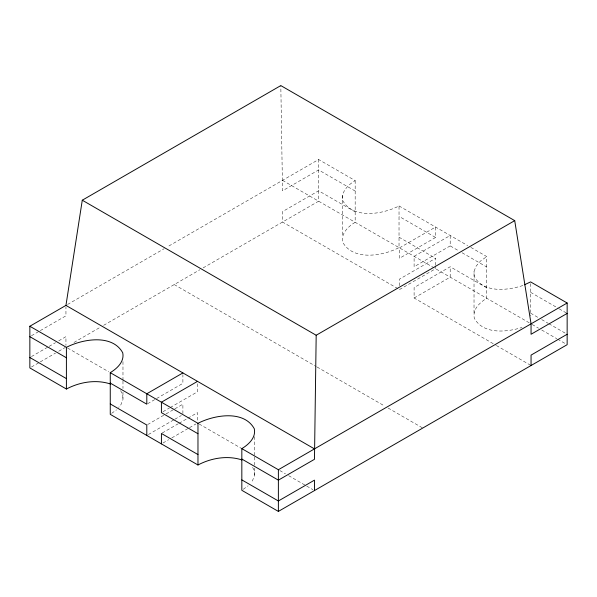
<?xml version="1.0" encoding="UTF-8"?>
<svg xmlns="http://www.w3.org/2000/svg" width="597" height="597" viewBox="0 0 597 597"><rect width="100%" height="100%" fill="white"/><g stroke="black" fill="none" stroke-linecap="round" stroke-linejoin="round"><path stroke-width="0.45" stroke-dasharray="2.98 2.24" d="M355.17 180.622L355.17 222.3C348.335 226.427 340.82 233.352 342.693 242.173C353.193 261.247 382.953 255.934 399.027 247.628L399.027 205.943C382.953 214.248 353.193 219.562 342.693 200.488C340.82 191.674 348.335 184.749 355.17 180.622L318.626 159.518L167.391 246.837M470.854 247.412L486.742 256.583L486.742 298.269C479.906 302.388 472.391 309.313 474.264 318.134C483.145 334.663 506.696 332.313 521.979 327.454M122.975 392.177L122.975 399.587L120.855 404.833L118.684 407.355M254.546 468.138L254.546 475.548L252.427 480.801L250.8 482.689M474.025 313.029L474.025 271.344L476.145 266.098L480.488 261.061L486.742 256.583M111.646 413.355L116.512 409.87M243.218 489.316L248.091 485.831M67.558 304.477L164.175 248.695M31.454 335.738L39.477 331.104M40.275 330.641L65.946 315.82L65.946 307.142M31.454 356.581L48.297 346.85M49.103 346.387L55.521 342.685M58.73 340.835L65.946 336.663L65.946 345.35M31.454 366.998L39.477 362.364M40.275 361.901L55.521 353.103M58.73 351.252L65.148 347.551M73.968 342.454L100.438 327.171M103.647 325.32L199.905 269.747M203.114 267.889L318.626 201.204L318.626 159.518M147.608 403.721L182.898 383.349L182.898 374.662M435.579 237.464L399.483 258.307L399.483 247.882L435.579 227.047L435.579 237.464L399.027 216.36M163.026 411.699L169.444 407.997M170.249 407.535L197.517 391.789L197.517 383.102M450.198 245.904L414.102 266.747L414.102 256.322L450.198 235.487L450.198 245.904L458.936 250.949M147.608 424.564L165.25 414.378M166.056 413.915L174.078 409.281M174.876 408.818L182.898 404.184L182.898 413.736M435.579 265.255L435.579 258.307L399.483 279.142L399.483 287.829M148.407 434.519L174.078 419.698M174.876 419.236L181.294 415.534M399.483 289.567L435.579 268.725L435.579 266.12M162.227 433.004L178.264 423.743M179.07 423.28L187.092 418.646M187.891 418.184L197.517 412.624L197.517 421.31M486.742 287.844L450.198 266.747L414.102 287.582L414.102 298.007L495.562 345.036M163.026 442.959L168.645 439.72M171.854 437.87L188.697 428.139M189.495 427.676L195.913 423.974M414.102 298.007L450.198 277.165L450.198 266.747M522.845 285.523C507.375 290.552 483.361 293.261 474.264 276.448L474.025 271.344M399.027 205.943L467.675 245.576M355.17 191.04L318.626 169.944L282.53 190.779L280.814 85.587M462.115 252.785L486.742 267.008M530.599 292.329L558.411 308.38M559.202 308.843L567.15 313.425M355.17 211.883L318.626 190.786L282.53 211.622L282.53 222.047L397.871 288.635M399.027 237.203L435.579 258.307M530.599 313.164L538.546 317.753M541.725 319.589L548.083 323.261M548.874 323.716L565.56 333.35M282.53 180.361L529.442 322.917M532.188 324.507L538.546 328.178M541.725 330.007L556.822 338.723M557.613 339.186L566.359 344.23M496.368 345.506L531.054 365.528M174.234 284.568L316.253 366.558M317.059 367.021L384.841 406.154M388.065 408.02L422.766 428.049M67.558 348.014L108.699 371.767M199.129 423.982L241.076 448.19M279.792 470.548L285.433 473.809M288.664 475.667L312.858 489.637M252.583 467.369L254.307 470.443L254.546 475.548M120.587 390.632L122.736 394.483L122.975 399.587M530.599 283.642L530.599 315.776M342.454 195.383L342.454 237.061M254.546 436.646L254.546 456.101M254.546 457.026L254.546 467.212M122.975 361.61L122.975 380.132M122.975 381.065L122.975 388.468"/><path stroke-width="0.9" d="M241.83 459.048L278.374 480.152L314.47 459.309L316.186 335.253L514.718 220.636L531.054 323.85L531.054 334.268L567.15 313.425M110.452 383.998C95.975 379.244 79.7 382.005 66.401 389.028L29.85 367.924L29.85 326.246L65.946 305.403L82.282 200.211L280.814 85.587L514.718 220.636M242.024 459.959C227.547 455.205 211.271 457.974 197.973 464.988L110.258 414.348L110.258 372.662C117.094 368.543 124.609 361.618 122.736 352.797C112.236 333.723 82.468 339.036 66.401 347.342L29.85 326.246M524.397 284.799L530.599 281.903L567.15 303.007L567.15 344.685L278.374 511.413L241.83 490.309L241.83 448.631C248.665 444.504 256.18 437.579 254.307 428.765C243.807 409.684 214.047 415.005 197.973 423.31L110.258 372.662M182.898 372.924L146.802 393.766L146.802 404.184L110.258 383.087M197.517 381.364L161.421 402.206L161.421 412.624L197.973 433.728M241.83 448.631L278.374 469.727L567.15 303.007M567.15 334.268L531.054 355.111L531.054 365.528M82.282 200.211L316.186 335.253M65.946 305.403L314.47 448.892M29.85 336.663L66.401 357.767M29.85 357.506L66.401 378.602M110.258 403.93L146.802 425.027L146.802 435.444M197.973 454.571L161.421 433.467L161.421 443.884M241.83 479.891L278.374 500.987L314.47 480.152L314.47 490.57M278.374 469.727L278.374 511.413M197.973 423.31L197.973 464.988M66.401 347.342L66.401 389.028"/></g></svg>
